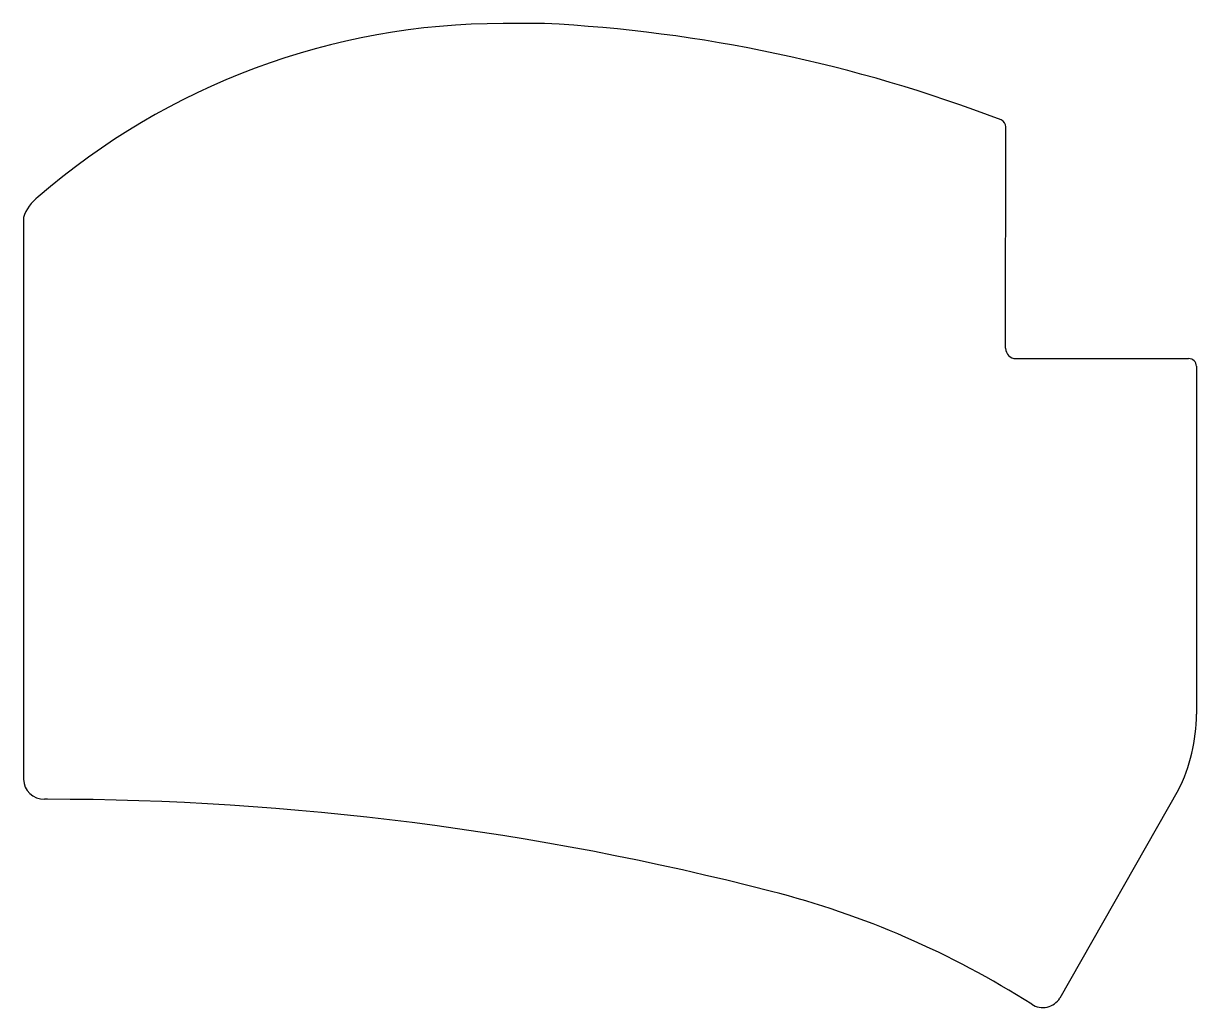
# Model space of a CAD drawing. Header units: millimetres. Extents: x 35 to 149, y -145 to -49.
import ezdxf

# ---------------------------------------------------------------- set-up
doc = ezdxf.new("R2010")
doc.units = ezdxf.units.MM
doc.layers.add('BLACK', color=7, linetype='CONTINUOUS')

msp = doc.modelspace()

# ---------------------------------------------------------------- linework, layer by layer
at = {"layer": 'BLACK', "linetype": 'CONTINUOUS'}
for p, q in [((85.843124, -49.465561), (81.868, -49.468)), ((130.458, -80.868917), (130.463, -59.473)), ((35.465859, -68.23732), (35.458001, -122.542999)), ((131.458, -81.868917), (148.162, -81.866)), ((148.912, -82.616), (148.912, -113.7285)), ((148.912, -113.7285), (148.924, -116.248)), ((147.161679, -123.613657), (135.71, -143.699265)), ((37.768, -124.474571), (37.493002, -124.473917))]:
    msp.add_line(p, q, dxfattribs=at)
at = {"layer": 'BLACK'}
for centre, radius, start, end in [((81.868, -118.2081), 68.740099, 90, 130.86477831), ((78.5656, -193.2662), 143.984673, 69.05831932, 87.10282252), ((129.713, -59.473), 0.75, 0, 65.14479855), ((39.338, -69.468), 4.06301, 126.99681401, 162.36821678), ((131.458, -80.8689), 1.000017, -179.99902597, -90), ((148.162, -82.616), 0.75, 0, 90), ((132.1058, -116.1177), 16.818705, -26.46759987, -0.44389356), ((37.458, -122.473), 2.001223, -177.99549358, -88.99782832), ((37.48806, -406.34847), 281.874038, 75.55583591, 89.94309734), ((86.248, -217.608), 86.93704, 57.48533749, 75.64807082), ((134.048, -142.648), 1.966571, -122.96279768, -32.31458423)]:
    msp.add_arc(centre, radius, start, end, dxfattribs=at)

doc.saveas('drawing.dxf')
